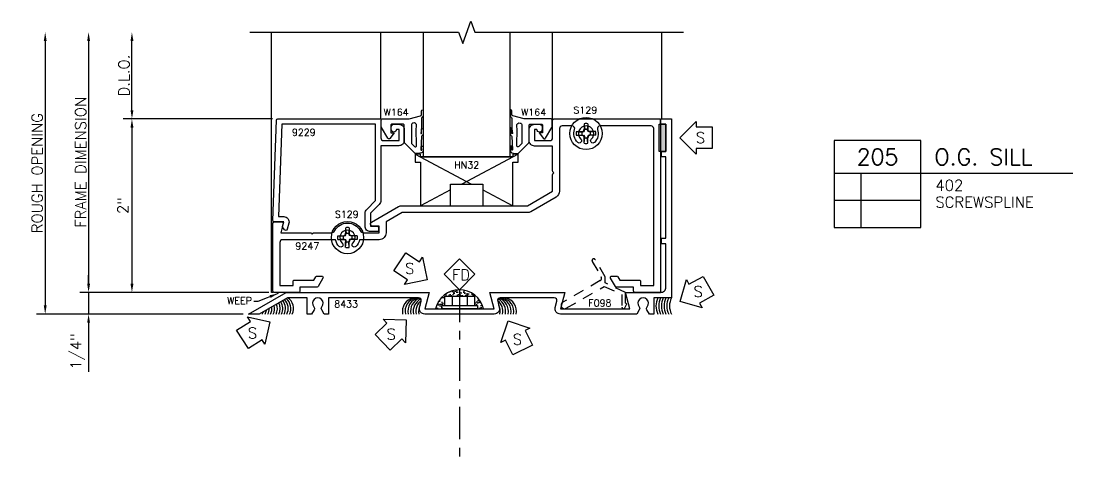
# Model space of a CAD drawing. Header units: inches. Extents: x -1 to 102, y -34 to 13.
# Drawn here: x 85.83 to 97.96, y -31.85 to -26.83 of the extents above; entities that cross this region are included whole.
import ezdxf
from ezdxf.enums import TextEntityAlignment as Align

# ---------------------------------------------------------------- set-up
doc = ezdxf.new("R2010")
doc.units = ezdxf.units.IN
doc.header["$LTSCALE"] = 0.5
doc.header["$MEASUREMENT"] = 0
for name, pattern in [('CENTER', [2, 1.25, -0.25, 0.25, -0.25]), ('CENTER2', [1.125, 0.75, -0.125, 0.125, -0.125]), ('HIDDEN', [0.375, 0.25, -0.125])]:
    doc.linetypes.add(name, pattern=pattern)
for name, color, linetype in [('EFCO_Detail_BreakLines', 1, 'Continuous'), ('EFCO_Detail_Dim', 1, 'Continuous'), ('EFCO_Detail_Symbols', 5, 'Continuous'), ('EFCO_Detail_Symbols_Text', 3, 'Continuous'), ('EFCO_Die', 7, 'Continuous'), ('EFCO_Die_BackGround', 9, 'Continuous'), ('EFCO_Die_Text', 6, 'Continuous'), ('EFCO_Fasteners', 3, 'Continuous'), ('EFCO_Fasteners_Text', 1, 'Continuous'), ('EFCO_Glass', 4, 'Continuous'), ('EFCO_Glazing_Gasket', 3, 'Continuous'), ('EFCO_GlazingBlock', 3, 'Continuous'), ('EFCO_LT_Center', 1, 'CENTER'), ('EFCO_Silicone', 8, 'Continuous'), ('EFCO_Weephole_Text', 1, 'Continuous')]:
    doc.layers.add(name, color=color, linetype=linetype)
doc.styles.add('EFCO', font='arial.ttf')
doc.styles.add('ROMANS', font='romans.shx')
doc.styles.add('simplex', font='simplex.shx')
doc.styles.get("Standard").update_dxf_attribs({"font": 'simplex.shx'})
doc.dimstyles.new('STD1', dxfattribs={"dimtxt": 0.125, "dimasz": 0.1, "dimexe": 0.1, "dimexo": 0.0625, "dimgap": 0.03, "dimtad": 1, "dimdec": 5, "dimzin": 4, "dimdsep": 46, "dimlunit": 4, "dimtxsty": 'EFCO', "dimcen": 0.09, "dimclrd": 1, "dimclre": 1, "dimclrt": 3, "dimazin": 0, "dimtfac": 1, "dimtdec": 5, "dimtmove": 0, "dimatfit": 3, "dimfxl": 1, "dimfrac": 2, "dimtolj": 1, "dimtzin": 0, "dimarcsym": 0})

# ---------------------------------------------------------------- blocks, each defined once
blk = doc.blocks.new('*D369')
at = {"layer": 'Defpoints', "color": 0, "transparency": 16777216}
for p in [(0.03, -2.001), (-2.11, -2.251), (-0.266, -2.251)]:
    blk.add_point(p, dxfattribs=at)
at = {"layer": 'EFCO_Detail_Dim', "color": 1, "lineweight": -2, "transparency": 16777216}
for p, q in [((-2.11, -1.901), (-2.11, -1.801)), ((-0.032, -2.001), (-2.21, -2.001)), ((-2.11, -2.001), (-2.11, -2.251)), ((-0.328, -2.251), (-2.21, -2.251)), ((-2.11, -2.351), (-2.11, -2.916))]:
    blk.add_line(p, q, dxfattribs=at)
at = {"layer": 'EFCO_Detail_Dim', "color": 1, "transparency": 16777216}
for points in [[(-2.126, -1.901), (-2.093, -1.901), (-2.11, -2.001)], [(-2.126, -2.351), (-2.093, -2.351), (-2.11, -2.251)]]:
    blk.add_solid(points, dxfattribs=at)
at = {"layer": 'EFCO_Detail_Dim', "color": 3, "transparency": 16777216, "insert": (-2.235, -2.683), "char_height": 0.125, "attachment_point": 5, "rotation": 90, "style": 'ROMANS'}
blk.add_mtext('\\A1;1/4"', dxfattribs=at)
blk = doc.blocks.new('*D370')
at = {"layer": 'Defpoints', "color": 0, "transparency": 16777216}
for p in [(0, 0.999), (-2.11, -2.001), (0.03, -2.001)]:
    blk.add_point(p, dxfattribs=at)
at = {"layer": 'EFCO_Detail_Dim', "color": 1, "lineweight": -2, "transparency": 16777216}
for p, q in [((-2.11, 0.899), (-2.11, -1.901)), ((-0.032, -2.001), (-2.21, -2.001))]:
    blk.add_line(p, q, dxfattribs=at)
at = {"layer": 'EFCO_Detail_Dim', "color": 1, "transparency": 16777216}
for points in [[(-2.126, 0.899), (-2.093, 0.899), (-2.11, 0.999)], [(-2.126, -1.901), (-2.093, -1.901), (-2.11, -2.001)]]:
    blk.add_solid(points, dxfattribs=at)
at = {"layer": 'EFCO_Detail_Dim', "color": 3, "transparency": 16777216, "insert": (-2.202, -0.501), "char_height": 0.125, "attachment_point": 5, "rotation": 90, "style": 'ROMANS'}
blk.add_mtext('\\A1;FRAME DIMENSION', dxfattribs=at)
blk = doc.blocks.new('*D371')
at = {"layer": 'Defpoints', "color": 0, "transparency": 16777216}
for p in [(0, 0.999), (-2.61, -2.251), (-0.266, -2.251)]:
    blk.add_point(p, dxfattribs=at)
at = {"layer": 'EFCO_Detail_Dim', "color": 1, "lineweight": -2, "transparency": 16777216}
for p, q in [((-2.61, 0.899), (-2.61, -2.151)), ((-0.328, -2.251), (-2.71, -2.251))]:
    blk.add_line(p, q, dxfattribs=at)
at = {"layer": 'EFCO_Detail_Dim', "color": 1, "transparency": 16777216}
for points in [[(-2.626, 0.899), (-2.593, 0.899), (-2.61, 0.999)], [(-2.626, -2.151), (-2.593, -2.151), (-2.61, -2.251)]]:
    blk.add_solid(points, dxfattribs=at)
at = {"layer": 'EFCO_Detail_Dim', "color": 3, "transparency": 16777216, "insert": (-2.702, -0.626), "char_height": 0.125, "attachment_point": 5, "rotation": 90, "style": 'ROMANS'}
blk.add_mtext('\\A1;ROUGH OPENING', dxfattribs=at)
blk = doc.blocks.new('*D372')
at = {"layer": 'Defpoints', "color": 0, "transparency": 16777216}
for p in [(0.071, 0), (-1.61, -2.001), (0.03, -2.001)]:
    blk.add_point(p, dxfattribs=at)
at = {"layer": 'EFCO_Detail_Dim', "color": 1, "lineweight": -2, "transparency": 16777216}
for p, q in [((0.009, 0), (-1.71, 0)), ((-1.61, -0.1), (-1.61, -1.901)), ((-0.032, -2.001), (-1.71, -2.001))]:
    blk.add_line(p, q, dxfattribs=at)
at = {"layer": 'EFCO_Detail_Dim', "color": 1, "transparency": 16777216}
for points in [[(-1.626, -0.1), (-1.593, -0.1), (-1.61, 0)], [(-1.626, -1.901), (-1.593, -1.901), (-1.61, -2.001)]]:
    blk.add_solid(points, dxfattribs=at)
at = {"layer": 'EFCO_Detail_Dim', "color": 3, "transparency": 16777216, "insert": (-1.714, -1.001), "char_height": 0.125, "attachment_point": 5, "rotation": 90, "style": 'ROMANS'}
blk.add_mtext('\\A1;2"', dxfattribs=at)
blk = doc.blocks.new('*D373')
at = {"layer": 'Defpoints', "color": 0, "transparency": 16777216}
for p in [(-1.61, 0.999), (0, 0.999), (0.071, 0)]:
    blk.add_point(p, dxfattribs=at)
at = {"layer": 'EFCO_Detail_Dim', "color": 1, "lineweight": -2, "transparency": 16777216}
for p, q in [((-1.61, 0.1), (-1.61, 0.899)), ((0.009, 0), (-1.71, 0))]:
    blk.add_line(p, q, dxfattribs=at)
at = {"layer": 'EFCO_Detail_Dim', "color": 1, "transparency": 16777216}
for points in [[(-1.626, 0.899), (-1.593, 0.899), (-1.61, 0.999)], [(-1.626, 0.1), (-1.593, 0.1), (-1.61, 0)]]:
    blk.add_solid(points, dxfattribs=at)
at = {"layer": 'EFCO_Detail_Dim', "color": 3, "transparency": 16777216, "insert": (-1.702, 0.499), "char_height": 0.125, "attachment_point": 5, "rotation": 90, "style": 'ROMANS'}
blk.add_mtext('\\A1;D.L.O.', dxfattribs=at)
blk = doc.blocks.new('9247')
at = {"layer": 'EFCO_Die'}
blk.add_lwpolyline([(3.304, 1.889), (3.304, 1.168, -0.267949), (3.264, 1.099), (2.973, 0.931, -0.131652), (2.933, 0.92), (1.489, 0.92), (1.305, 0.814), (1.305, 0.688, -0.414214), (1.225, 0.608), (0.998, 0.608, -0.163325), (0.956, 0.53, -1), (0.92, 0.567, 2.536999), (0.8, 0.567, -1), (0.764, 0.53, -0.163325), (0.722, 0.608), (0.111, 0.608, 0.414214), (0.08, 0.577), (0.08, 0.08), (0.232, 0.08), (0.232, 0.127, -0.414214), (0.247, 0.142), (0.471, 0.142), (0.493, 0.18, -0.267949), (0.506, 0.188), (0.564, 0.188, -0.57735), (0.577, 0.165), (0.522, 0.07, -0.267949), (0.509, 0.062), (0.312, 0.062), (0.312, 0.015, -0.414214), (0.297, 0), (0.015, 0, -0.414214), (0, 0.015), (0, 0.798, -0.414214), (0.015, 0.813), (0.105, 0.813, -0.493145), (0.119, 0.794), (0.091, 0.688), (0.433, 0.688, -0.198912), (0.443, 0.684), (0.454, 0.673), (0.465, 0.684, -0.198912), (0.475, 0.688), (0.67, 0.688, 0.272192), (0.713, 0.714, -0.587945), (1.007, 0.714, 0.272192), (1.05, 0.688), (1.225, 0.688), (1.225, 0.763), (1.15, 0.763, -0.767327), (1.137, 0.81), (1.449, 0.989, -0.131652), (1.489, 1), (2.933, 1), (3.224, 1.168), (3.224, 1.359, -0.198912), (3.228, 1.369), (3.239, 1.38), (3.228, 1.391, -0.198912), (3.224, 1.401), (3.224, 1.688), (3.016, 1.688, -0.414214), (2.954, 1.75), (2.954, 1.876, -0.414214), (3.016, 1.938), (3.073, 1.938, -0.414214), (3.104, 1.907), (3.104, 1.878, -1), (3.044, 1.878), (3.014, 1.878), (3.014, 1.75), (3.193, 1.75, 0.414214), (3.224, 1.781), (3.224, 1.985, -0.414214), (3.239, 2), (4.455, 2, -0.414214), (4.47, 1.985), (4.47, 0.015, -0.414214), (4.455, 0), (4.173, 0, -0.414214), (4.158, 0.015), (4.158, 0.062), (3.961, 0.062, -0.267949), (3.948, 0.07), (3.893, 0.165, -0.57735), (3.906, 0.188), (3.964, 0.188, -0.267949), (3.977, 0.18), (3.999, 0.142), (4.223, 0.142, -0.414214), (4.238, 0.127), (4.238, 0.08), (4.39, 0.08), (4.39, 1.889, 0.414214), (4.359, 1.92), (3.771, 1.92, 0.517638), (3.742, 1.879, -0.298331), (3.706, 1.73, -1), (3.67, 1.767, 2.536999), (3.55, 1.767, -1), (3.514, 1.73, -0.298331), (3.478, 1.879, 0.517638), (3.449, 1.92), (3.335, 1.92, 0.414214)], format="xyb", close=True, dxfattribs=at)
at = {"layer": 'EFCO_Die_Text', "ltscale": 0.5, "style": 'ROMANS', "flags": 8}
blk.add_attdef('DIENO', text='', height=0.08, dxfattribs=at).set_placement((0.397, 0.536), align=Align.MIDDLE_CENTER)
blk = doc.blocks.new('8433')
at = {"layer": 'EFCO_Die', "linetype": 'Continuous'}
blk.add_lwpolyline([(4.505, 0.049), (4.477, 0), (3.595, 0, -0.493145), (3.535, 0.078), (3.554, 0.149, 0.493145), (3.524, 0.188), (2.902, 0.188, 0.493145), (2.872, 0.149), (2.891, 0.078, -0.493145), (2.831, 0), (2.031, 0, -0.493145), (1.971, 0.078), (1.99, 0.149, 0.493145), (1.96, 0.188), (0.923, 0.188), (0.923, 0), (0.871, 0), (0.843, 0.049, -0.318358), (0.846, 0.085, 2.17601), (0.752, 0.085, -0.318358), (0.755, 0.049), (0.727, 0), (0.675, 0), (0.675, 0.188), (0.45, 0.188), (0.124, 0), (0, 0), (0.433, 0.25), (2.081, 0.25), (2.031, 0.062), (2.831, 0.062), (2.781, 0.25), (3.645, 0.25), (3.595, 0.062), (4.395, 0.062), (4.345, 0.25), (4.75, 0.25, 0.414214), (4.812, 0.312), (4.812, 0.812), (4.759, 0.812), (4.759, 0.874), (4.812, 0.874), (4.812, 1.814), (4.759, 1.814), (4.759, 1.876), (4.812, 1.876), (4.812, 2.188), (4.75, 2.188), (4.75, 2.25), (4.874, 2.25), (4.874, 0.188), (4.673, 0.188), (4.673, 0), (4.621, 0), (4.593, 0.049, -0.318358), (4.596, 0.085, 2.17601), (4.502, 0.085, -0.318358)], format="xyb", close=True, dxfattribs=at)
at = {"layer": 'EFCO_Die_Text', "ltscale": 0.5, "style": 'simplex', "flags": 8}
blk.add_attdef('DIENO', text='', height=0.08, dxfattribs=at).set_placement((1.125, 0.118), align=Align.MIDDLE_CENTER)
blk = doc.blocks.new('SLQ8HD')
at = {"layer": 'EFCO_Fasteners'}
for p, q in [((-0.113, 0.021), (-0.05, 0.021)), ((-0.113, 0.021), (-0.049, 0.015)), ((-0.05, 0.021), (-0.028, 0.028)), ((-0.049, 0.015), (-0.05, 0.021)), ((-0.049, 0.015), (-0.023, 0.023)), ((-0.049, 0.015), (-0.049, -0.015)), ((-0.028, 0.028), (-0.021, 0.05)), ((-0.023, 0.023), (-0.028, 0.028)), ((-0.023, 0.023), (-0.015, 0.049)), ((-0.021, 0.113), (-0.021, 0.05)), ((-0.021, 0.113), (-0.015, 0.049)), ((-0.015, 0.049), (-0.021, 0.05)), ((-0.015, 0.049), (0.015, 0.049)), ((0.021, 0.113), (0.015, 0.049)), ((0.015, 0.049), (0.021, 0.05)), ((0.023, 0.023), (0.015, 0.049)), ((0.021, 0.113), (0.021, 0.05)), ((0.028, 0.028), (0.021, 0.05)), ((0.023, 0.023), (0.028, 0.028)), ((0.049, 0.015), (0.023, 0.023)), ((0.05, 0.021), (0.028, 0.028)), ((0.049, 0.015), (0.05, 0.021)), ((0.113, 0.021), (0.049, 0.015)), ((0.049, 0.015), (0.049, -0.015)), ((0.113, 0.021), (0.05, 0.021)), ((-0.113, -0.021), (-0.049, -0.015)), ((-0.113, -0.021), (-0.05, -0.021)), ((-0.049, -0.015), (-0.05, -0.021)), ((-0.05, -0.021), (-0.028, -0.028)), ((-0.049, -0.015), (-0.023, -0.023)), ((-0.023, -0.023), (-0.028, -0.028)), ((-0.028, -0.028), (-0.021, -0.05)), ((-0.023, -0.023), (-0.015, -0.049)), ((-0.015, -0.049), (-0.021, -0.05)), ((-0.021, -0.113), (-0.015, -0.049)), ((-0.021, -0.113), (-0.021, -0.05)), ((-0.015, -0.049), (0.015, -0.049)), ((0.023, -0.023), (0.015, -0.049)), ((0.015, -0.049), (0.021, -0.05)), ((0.021, -0.113), (0.015, -0.049)), ((0.028, -0.028), (0.021, -0.05)), ((0.021, -0.113), (0.021, -0.05)), ((0.049, -0.015), (0.023, -0.023)), ((0.023, -0.023), (0.028, -0.028)), ((0.05, -0.021), (0.028, -0.028)), ((0.049, -0.015), (0.05, -0.021)), ((0.113, -0.021), (0.049, -0.015)), ((0.113, -0.021), (0.05, -0.021))]:
    blk.add_line(p, q, dxfattribs=at)
blk.add_circle((0, 0), 0.186, dxfattribs=at)
for start, end in [(169.5432, 190.4568), (79.5432, 100.4568), (349.5432, 10.4568), (259.5432, 280.4568)]:
    blk.add_arc((0, 0), 0.115, start, end, dxfattribs=at)
blk = doc.blocks.new('S129HD')
at = {"layer": 'EFCO_Fasteners'}
blk.add_blockref('SLQ8HD', (0, 0), dxfattribs=at)
blk = doc.blocks.new('Callout')
at = {"layer": 'EFCO_Detail_Symbols'}
for p, q in [((0, 0), (0, -1)), ((1, 0), (0, 0)), ((1, -1), (1, 0)), ((0, -0.375), (1, -0.375)), ((0.313, -1), (0.313, -0.375)), ((1, -0.375), (2.753, -0.375)), ((0, -0.688), (1, -0.688)), ((0, -1), (1, -1))]:
    blk.add_line(p, q, dxfattribs=at)
at = {"layer": 'EFCO_Detail_Symbols_Text'}
for tag, height, p in [('DETAIL', 0.188, (0.5, -0.188)), ('SIM.', 0.125, (-0.24, -0.531)), ('REF.', 0.125, (0.156, -0.531)), ('REF.', 0.125, (0.657, -0.531)), ('SIM.', 0.125, (-0.24, -0.844)), ('REF.', 0.125, (0.156, -0.844)), ('REF.', 0.125, (0.657, -0.844))]:
    blk.add_attdef(tag, text='', height=height, dxfattribs=at).set_placement(p, align=Align.MIDDLE_CENTER)
for tag, height, p in [('DES.', 0.188, (1.155, -0.188)), ('SERIES', 0.125, (1.167, -0.515))]:
    blk.add_attdef(tag, text='', height=height, dxfattribs=at).set_placement(p, align=Align.MIDDLE_LEFT)
for p in [(1.167, -0.772), (1.167, -0.965)]:
    blk.add_attdef('MISC.', p, '', height=0.125, dxfattribs=at)
blk = doc.blocks.new('F098')
at = {"layer": 'EFCO_Die', "color": 5, "linetype": 'HIDDEN'}
blk.add_lwpolyline([(-0.383, 0.357), (-0.279, 0.178, -0.414214), (-0.291, 0.136), (-0.722, -0.113, 1), (-0.682, -0.183), (-0.244, 0.07), (-0.04, -0.025), (-0.04, -0.169, 0.83383), (-0.006, -0.178), (0.016, -0.131), (0, -0.123), (0, 0), (-0.234, 0.109), (-0.234, 0.179), (-0.348, 0.377, 1)], format="xyb", close=True, dxfattribs=at)
at = {"layer": 'EFCO_Die_Text', "ltscale": 0.5, "style": 'ROMANS', "flags": 8}
blk.add_attdef('DIENO', text='', height=0.08, dxfattribs=at).set_placement((-0.295, -0.122), align=Align.MIDDLE_CENTER)
blk = doc.blocks.new('9229')
at = {"layer": 'EFCO_Die'}
blk.add_lwpolyline([(-1.182, 1.126), (-0.101, 1.126), (-0.064, 0.062), (-0.124, 0.062, 0.493145), (-0.184, -0.016), (-0.166, -0.085, 0.618819), (-0.135, -0.091), (-0.114, -0.064, 0.235469), (-0.111, -0.051), (-0.124, 0), (-0.015, 0, 0.424475), (0, 0.016), (-0.04, 1.174, 0.404026), (-0.055, 1.188), (-1.229, 1.188, 0.414214), (-1.244, 1.173), (-1.244, 0.969, -0.414214), (-1.275, 0.938), (-1.454, 0.938), (-1.454, 1.066), (-1.424, 1.066, 1), (-1.364, 1.066), (-1.364, 1.095, 0.414214), (-1.395, 1.126), (-1.452, 1.126, 0.414214), (-1.514, 1.064), (-1.514, 0.94, 0.414214), (-1.452, 0.878), (-1.244, 0.878), (-1.244, 0.246, 0.198912), (-1.226, 0.202), (-1.124, 0.1), (-1.124, -0.05), (-1.202, -0.05, 0.414214), (-1.217, -0.065), (-1.217, -0.097, 0.414214), (-1.202, -0.112), (-1.124, -0.112, 0.414214), (-1.062, -0.05), (-1.062, 0.1, 0.198912), (-1.081, 0.144), (-1.182, 0.246)], format="xyb", close=True, dxfattribs=at)
at = {"layer": 'EFCO_Die_Text', "ltscale": 0.5, "style": 'simplex', "flags": 8}
blk.add_attdef('DIENO', text='', height=0.08, dxfattribs=at).set_placement((-0.356, 1.031), align=Align.MIDDLE_CENTER)
blk = doc.blocks.new('hn32')
at = {"layer": 'EFCO_GlazingBlock'}
for p, q in [((-0.063, 0.593), (0.588, 0.25)), ((1.125, 0.593), (0.474, 0.25)), ((0.344, 0.181), (0, 0)), ((0.718, 0.181), (1.062, 0))]:
    blk.add_line(p, q, dxfattribs=at)
blk.add_lwpolyline([(1.062, 0), (1.062, 0.5), (1.125, 0.5), (1.125, 0.593), (1.062, 0.593), (1.062, 0.562), (0, 0.562), (0, 0.593), (-0.063, 0.593), (-0.063, 0.5), (0, 0.5), (0, 0), (0.344, 0), (0.344, 0.25), (0.718, 0.25), (0.718, 0)], close=True, dxfattribs=at)
at = {"layer": 'EFCO_Die_Text', "style": 'simplex', "flags": 8}
blk.add_attdef('BKNO', text='', height=0.08, dxfattribs=at).set_placement((0.531, 0.468), align=Align.MIDDLE_CENTER)
blk = doc.blocks.new('s40Xg414SL')
at = {"layer": 'EFCO_Die_BackGround'}
for p, q in [((0, 0), (0, 1)), ((1.978, 0), (1.978, 1))]:
    blk.add_line(p, q, dxfattribs=at)
at = {"layer": 'EFCO_Glass'}
blk.add_lwpolyline([(0.489, 1), (0.489, -0.438), (1.489, -0.438), (1.489, 1)], dxfattribs=at)
at = {"layer": 'EFCO_Glazing_Gasket'}
for points in [[(0.27, -0.075, 0.414214), (0.255, -0.06), (0.13, -0.06, 0.414214), (0.115, -0.075), (0.115, -0.162), (0.155, -0.162), (0.104, -0.226, -0.526181), (0.079, -0.224), (0.007, -0.098, -0.131651), (0.005, -0.091), (0.005, -0.015, -0.414214), (0.02, 0), (0.325, 0), (0.457, 0.035, 0.339454), (0.469, 0.05), (0.469, 0.094, -0.999995), (0.489, 0.094), (0.489, 0.035, -0.339454), (0.477, 0.02, 0.265356), (0.47, 0.006), (0.47, -0.077), (0.469, -0.113), (0.462, -0.168, 0.540308), (0.466, -0.171), (0.469, -0.168), (0.469, -0.115, -1), (0.489, -0.115), (0.489, -0.175, -0.303409), (0.479, -0.189, 0.339454), (0.47, -0.202), (0.461, -0.354, 0.493143), (0.471, -0.359), (0.469, -0.322, -0.999997), (0.489, -0.327), (0.489, -0.374), (0.476, -0.389), (0.467, -0.393), (0.45, -0.395), (0.403, -0.4, -0.198916), (0.392, -0.396), (0.274, -0.278, -0.198912), (0.27, -0.267)], [(1.704, -0.278, 0.198912), (1.708, -0.267), (1.708, -0.075, -0.414214), (1.723, -0.06), (1.848, -0.06, -0.414214), (1.863, -0.075), (1.863, -0.162), (1.823, -0.162), (1.874, -0.226, 0.526181), (1.899, -0.224), (1.971, -0.098, 0.131651), (1.973, -0.091), (1.973, -0.015, 0.414214), (1.958, 0), (1.653, 0), (1.521, 0.035, -0.339454), (1.509, 0.05), (1.509, 0.094, 0.999995), (1.489, 0.094), (1.489, 0.035, 0.339454), (1.501, 0.02, -0.265356), (1.508, 0.006), (1.508, -0.077), (1.509, -0.113), (1.516, -0.168, -0.540308), (1.512, -0.171), (1.509, -0.168), (1.509, -0.115, 1), (1.489, -0.115), (1.489, -0.175, 0.303409), (1.499, -0.189, -0.339454), (1.508, -0.202), (1.517, -0.354, -0.493143), (1.507, -0.359), (1.509, -0.322, 0.999997), (1.489, -0.327), (1.489, -0.374), (1.502, -0.389), (1.511, -0.393), (1.528, -0.395), (1.575, -0.4, 0.198916), (1.586, -0.396)]]:
    blk.add_lwpolyline(points, format="xyb", close=True, dxfattribs=at)
for points in [[(0.412, -0.086), (0.412, -0.077, 0.493145), (0.374, -0.048), (0.363, -0.051, 0.339452), (0.352, -0.065), (0.352, -0.277, 0.198921), (0.356, -0.287), (0.386, -0.317, 0.66817), (0.412, -0.307), (0.412, -0.229, -0.098096), (0.412, -0.086)], [(1.566, -0.086), (1.566, -0.077, -0.493145), (1.604, -0.048), (1.615, -0.051, -0.339452), (1.626, -0.065), (1.626, -0.277, -0.198921), (1.622, -0.287), (1.592, -0.317, -0.66817), (1.566, -0.307), (1.566, -0.229, 0.098096), (1.566, -0.086)]]:
    blk.add_lwpolyline(points, format="xyb", dxfattribs=at)
at = {"layer": 'EFCO_GlazingBlock'}
blk.add_blockref('hn32', (0.458, -1.001), dxfattribs=at).add_auto_attribs({'BKNO': 'HN32'})
at = {"layer": 'EFCO_Die_Text', "color": 1, "style": 'simplex'}
for p in [(0.033, 0.037), (1.617, 0.037)]:
    blk.add_text('W164', height=0.08, dxfattribs=at).set_placement(p)
blk = doc.blocks.new('*U411')
at = {"layer": 'EFCO_Detail_Symbols'}
blk.add_lwpolyline([(0.177, 0.177), (0, 0), (0.177, -0.177), (0.354, 0)], close=True, dxfattribs=at)
at = {"layer": 'EFCO_LT_Center', "color": 1, "linetype": 'CENTER2'}
blk.add_line((0, 0), (-1.928, 0), dxfattribs=at)
at = {"layer": 'EFCO_Detail_Symbols_Text', "color": 3, "style": 'simplex'}
blk.add_text('FD', height=0.125, rotation=270, dxfattribs=at).set_placement((0.109, -0.018), align=Align.CENTER)
blk = doc.blocks.new('*U376')
at = {"layer": 'EFCO_Detail_Symbols', "linetype": 'Continuous'}
blk.add_lwpolyline([(-0.478, 0), (-0.29, 0.187), (-0.29, 0.125), (-0.103, 0.125), (-0.103, -0.125), (-0.29, -0.125), (-0.29, -0.188)], close=True, dxfattribs=at)
at = {"layer": 'EFCO_Detail_Symbols_Text', "color": 3, "linetype": 'Continuous', "style": 'simplex'}
blk.add_text('S', height=0.125, rotation=360, dxfattribs=at).set_placement((-0.239, 0), align=Align.MIDDLE_CENTER)
blk = doc.blocks.new('*U377')
at = {"layer": 'EFCO_Detail_Symbols', "linetype": 'Continuous'}
blk.add_lwpolyline([(-0.448, -0.116), (-0.375, 0.139), (-0.345, 0.084), (-0.181, 0.175), (-0.059, -0.043), (-0.223, -0.134), (-0.193, -0.189)], close=True, dxfattribs=at)
at = {"layer": 'EFCO_Detail_Symbols_Text', "color": 3, "linetype": 'Continuous', "style": 'simplex'}
blk.add_text('S', height=0.125, rotation=360, dxfattribs=at).set_placement((-0.239, 0), align=Align.MIDDLE_CENTER)
blk = doc.blocks.new('*U378')
at = {"layer": 'EFCO_Detail_Symbols', "linetype": 'Continuous'}
blk.add_lwpolyline([(-0.346, 0.214), (-0.094, 0.13), (-0.15, 0.102), (-0.066, -0.066), (-0.29, -0.177), (-0.374, -0.01), (-0.43, -0.038)], close=True, dxfattribs=at)
at = {"layer": 'EFCO_Detail_Symbols_Text', "color": 3, "linetype": 'Continuous', "style": 'simplex'}
blk.add_text('S', height=0.125, rotation=360, dxfattribs=at).set_placement((-0.239, 0), align=Align.MIDDLE_CENTER)
blk = doc.blocks.new('*U379')
at = {"layer": 'EFCO_Detail_Symbols', "linetype": 'Continuous'}
blk.add_lwpolyline([(-0.066, 0.164), (-0.073, -0.101), (-0.116, -0.055), (-0.252, -0.184), (-0.424, -0.003), (-0.288, 0.126), (-0.331, 0.171)], close=True, dxfattribs=at)
at = {"layer": 'EFCO_Detail_Symbols_Text', "color": 3, "linetype": 'Continuous', "style": 'simplex'}
blk.add_text('S', height=0.125, rotation=360, dxfattribs=at).set_placement((-0.239, 0), align=Align.MIDDLE_CENTER)
blk = doc.blocks.new('*U380')
at = {"layer": 'EFCO_Detail_Symbols', "linetype": 'Continuous'}
blk.add_lwpolyline([(-0.038, 0.129), (-0.095, -0.13), (-0.128, -0.078), (-0.286, -0.179), (-0.421, 0.032), (-0.263, 0.133), (-0.296, 0.186)], close=True, dxfattribs=at)
at = {"layer": 'EFCO_Detail_Symbols_Text', "color": 3, "linetype": 'Continuous', "style": 'simplex'}
blk.add_text('S', height=0.125, rotation=360, dxfattribs=at).set_placement((-0.239, 0), align=Align.MIDDLE_CENTER)
blk = doc.blocks.new('*U381')
at = {"layer": 'EFCO_Detail_Symbols', "linetype": 'Continuous'}
blk.add_lwpolyline([(-0.039, -0.132), (-0.299, -0.185), (-0.265, -0.133), (-0.421, -0.029), (-0.284, 0.179), (-0.127, 0.076), (-0.093, 0.128)], close=True, dxfattribs=at)
at = {"layer": 'EFCO_Detail_Symbols_Text', "color": 3, "linetype": 'Continuous', "style": 'simplex'}
blk.add_text('S', height=0.125, rotation=360, dxfattribs=at).set_placement((-0.239, 0), align=Align.MIDDLE_CENTER)
blk = doc.blocks.new('s402d205', base_point=(0.056452, -0.014477))
at = {"layer": 'EFCO_Silicone'}
blk.add_hatch(color=256, dxfattribs=at).paths.add_polyline_path([(4.546472, -0.063001), (4.469944, -0.063001), (4.469944, -0.375501), (4.546472, -0.375501)])
h = blk.add_hatch(dxfattribs=at)
h.set_pattern_fill('AR-SAND', color=256, scale=0.03125, angle=180, style=0)
h.set_pattern_definition([(142.5, (-3.406916, -14.22631), (0.00196854, 0.06021324), [0, -0.0475, 0, -0.053125, 0, -0.05078125]), (172.5, (-3.40692, -14.22631), (-0.0553055, 0.08819206), [0, -0.025625, 0, -0.0428125, 0, -0.01640625]), (212.5, (-3.36848, -14.22631), (-0.09731693, 0.00017685), [0, -0.015625, 0, -0.05625, 0, -0.0734375]), (222.5, (-3.36848, -14.22631), (-0.09394146, 0.02742736), [0, -0.0078125, 0, -0.036875, 0, -0.0421875])])
h.paths.add_polyline_path([(2.340643, -2.045), (1.996643, -2.045), (1.996643, -2.153003), (1.963644, -2.153003), (1.963644, -2.189001), (1.889213, -2.189001, -0.79545684), (2.44173, -2.189001), (2.373645, -2.189001), (2.373645, -2.153001), (2.340644, -2.153001)])
at = {"layer": 'EFCO_Detail_BreakLines'}
blk.add_lwpolyline([(-0.25, 0.998999), (2.15625, 0.998999), (2.203125, 0.870211), (2.296875, 1.127787), (2.34375, 0.998999), (4.75, 0.998999)], dxfattribs=at)
at = {"layer": 'EFCO_Die_BackGround'}
for points in [[(0.015472, -2.001001), (0, -2.001001), (0, 0.998999)], [(4.5, -0.001001), (4.5, 0.998999)]]:
    blk.add_lwpolyline(points, dxfattribs=at)
at = {"layer": 'EFCO_Fasteners'}
for p, q in [((1.996643, -2.153001), (1.996643, -2.045)), ((1.996643, -2.045), (2.340643, -2.045)), ((2.082643, -2.045), (2.082643, -2.153001)), ((2.254642, -2.045), (2.254642, -2.153001)), ((2.340643, -2.045), (2.340644, -2.153001)), ((1.963644, -2.153003), (2.373645, -2.153001)), ((1.963644, -2.189002), (1.963644, -2.153003)), ((2.373645, -2.153001), (2.373645, -2.189001)), ((2.373645, -2.189001), (1.963644, -2.189001))]:
    blk.add_line(p, q, dxfattribs=at)
at = {"layer": 'EFCO_Silicone'}
blk.add_lwpolyline([(4.469944, -0.063001), (4.546472, -0.063001), (4.546472, -0.375501), (4.469944, -0.375501)], close=True, dxfattribs=at)
for centre, radius, start, end in [((2.165472, -2.252773), 0.283524, 12.9985315, 167.0014685), ((-0.139395, -2.186232), 0.143482, 333.1660418, 7.4495953), ((-0.108145, -2.186232), 0.143482, 333.1660418, 14.061993), ((-0.076895, -2.186232), 0.143482, 333.1660418, 20.4622024), ((-0.045645, -2.186232), 0.143482, 333.1660418, 26.7438866), ((-0.014395, -2.186232), 0.143482, 333.1660418, 32.986438), ((0.016855, -2.186232), 0.143482, 333.1660418, 39.2648552), ((0.048105, -2.186232), 0.143482, 333.1660418, 45.6581578), ((0.079355, -2.186232), 0.143482, 333.1660418, 52.2591364), ((0.110605, -2.186232), 0.143482, 333.1660418, 59.1891964), ((1.666767, -2.218164), 0.159061, 102.7096711, 191.9139079), ((1.698017, -2.218164), 0.159061, 102.7096711, 191.9139079), ((1.729267, -2.218164), 0.159061, 102.7096711, 191.9139079), ((1.760517, -2.218164), 0.159061, 108.4969313, 191.9139079), ((1.791767, -2.218164), 0.159061, 116.9220169, 191.9139079), ((1.823017, -2.218164), 0.159061, 127.9305851, 191.9139079), ((1.854267, -2.218164), 0.159061, 153.1652476, 191.9139079), ((2.507927, -2.218164), 0.159061, 348.0860921, 52.0694149), ((2.539177, -2.218164), 0.159061, 348.0860921, 63.0779831), ((2.476677, -2.218164), 0.159061, 348.0860921, 26.8347524), ((2.570427, -2.218164), 0.159061, 348.0860921, 71.5030687), ((2.601677, -2.218164), 0.159061, 348.0860921, 77.2903289), ((2.632927, -2.218164), 0.159061, 348.0860921, 77.2903289), ((2.664177, -2.218164), 0.159061, 348.0860921, 77.2903289), ((4.646971, -2.157001), 0.215348, 154.1190879, 205.8809121), ((4.678221, -2.157001), 0.215348, 154.1190879, 205.8809121), ((4.709471, -2.157001), 0.215348, 154.1190879, 205.8809121), ((4.740721, -2.157001), 0.215348, 154.1190879, 205.8809121), ((4.771971, -2.157001), 0.215348, 154.1190879, 205.8809121), ((4.803221, -2.157001), 0.215348, 154.1190879, 205.8809121), ((-0.233145, -2.186232), 0.143482, 333.1660418, 344.749389), ((-0.201895, -2.186232), 0.143482, 333.1660418, 353.0373757), ((-0.170645, -2.186232), 0.143482, 333.1660418, 0.5018816)]:
    blk.add_arc(centre, radius, start, end, dxfattribs=at)
at = {"layer": 'EFCO_Detail_Symbols'}
for name, p in [('*U376', (5.183498, -0.217093)), ('*U381', (1.831049, -1.72426)), ('*U377', (5.156795, -1.990958)), ('*U380', (0.018202, -2.468251)), ('*U379', (1.61736, -2.481771)), ('*U378', (3.072352, -2.541919))]:
    blk.add_blockref(name, p, dxfattribs=at)
ref = blk.add_blockref('Callout', (6.485472, -0.251001), dxfattribs=at)
ref.add_attrib('DETAIL', '205', dxfattribs={"layer": 'EFCO_Detail_Symbols_Text', "height": 0.1875}).set_placement((6.985472, -0.438501), align=Align.MIDDLE_CENTER)
ref.add_attrib('DES.', 'O.G. SILL', dxfattribs={"layer": 'EFCO_Detail_Symbols_Text', "height": 0.1875}).set_placement((7.640144, -0.438501), align=Align.MIDDLE_LEFT)
ref.add_attrib('SERIES', '402', dxfattribs={"layer": 'EFCO_Detail_Symbols_Text', "height": 0.125}).set_placement((7.652455, -0.766451), align=Align.MIDDLE_LEFT)
ref.add_attrib('MISC.', 'SCREWSPLINE', (7.652455, -1.022559), dxfattribs={"layer": 'EFCO_Detail_Symbols_Text', "height": 0.125})
at = {"layer": 'EFCO_Detail_Symbols', "rotation": 90}
blk.add_blockref('*U411', (2.165472, -1.969249), dxfattribs=at)
at = {"layer": 'EFCO_Die'}
ref = blk.add_blockref('9229', (0.015472, -1.188), dxfattribs=dict(at, xscale=-1))
ref.add_attrib('DIENO', '9229', dxfattribs={"layer": 'EFCO_Die_Text', "ltscale": 0.5, "height": 0.08, "style": 'simplex', "flags": 8}).set_placement((0.371305, -0.156688), align=Align.MIDDLE_CENTER)
ref = blk.add_blockref('8433', (-0.265528, -2.251001), dxfattribs=at)
ref.add_attrib('DIENO', '8433', dxfattribs={"layer": 'EFCO_Die_Text', "ltscale": 0.5, "height": 0.08, "style": 'simplex'}).set_placement((0.859312, -2.13296), align=Align.MIDDLE_CENTER)
ref = blk.add_blockref('9247', (0.015472, -2.001001), dxfattribs=at)
ref.add_attrib('DIENO', '9247', dxfattribs={"layer": 'EFCO_Die_Text', "ltscale": 0.5, "height": 0.08, "style": 'ROMANS'}).set_placement((0.412122, -1.465393), align=Align.MIDDLE_CENTER)
blk.add_blockref('F098', (4.079472, -2.001002), dxfattribs=at).add_auto_attribs({'DIENO': 'F098'})
at = {"layer": 'EFCO_Fasteners'}
for p in [(3.624972, -0.168497), (0.874973, -1.3685)]:
    blk.add_blockref('S129HD', p, dxfattribs=at)
at = {"layer": 'EFCO_Glass'}
blk.add_blockref('s40Xg414SL', (1.259939, 0), dxfattribs=at)
at = {"layer": 'EFCO_Fasteners_Text', "style": 'ROMANS'}
for p in [(3.479494, 0.060565), (0.729495, -1.139438)]:
    blk.add_text('S129', height=0.08, dxfattribs=at).set_placement(p)
at = {"layer": 'EFCO_Weephole_Text', "style": 'simplex'}
blk.add_text('WEEP', height=0.08, dxfattribs=at).set_placement((-0.511333, -2.137214))
at = {"layer": 'EFCO_Detail_Dim'}
for base, p1, p2, text, override, picture, middle in [((-2.609528, -2.251001), (0, 0.998999), (-0.265528, -2.251001), 'ROUGH OPENING', {"dimse1": 1, "dimse2": 0}, '*D371', (-2.702028, -0.626001)), ((-2.109528, -2.001001), (0, 0.998999), (0.030472, -2.001001), 'FRAME DIMENSION', {"dimse1": 1, "dimse2": 0}, '*D370', (-2.202028, -0.501001)), ((-1.609528, 0.998999), (0.071443, 0), (0, 0.998999), 'D.L.O.', {"dimse2": 1}, '*D373', (-1.702028, 0.4995))]:
    dim = blk.add_linear_dim(base=base, p1=p1, p2=p2, angle=90, text=text, dimstyle='STD1', override=override, dxfattribs=at)
    dim.commit()
    dim.dimension.update_dxf_attribs({"geometry": picture, "text_midpoint": middle})
for base, p1, p2, picture, middle in [((-1.609528, -2.001001), (0.071443, 0), (0.030472, -2.001001), '*D372', (-1.713933, -1.000501)), ((-2.109528, -2.251001), (0.030472, -2.001001), (-0.265528, -2.251001), '*D369', (-2.234766, -2.683382))]:
    dim = blk.add_linear_dim(base=base, p1=p1, p2=p2, angle=90, dimstyle='STD1', dxfattribs=at)
    dim.commit()
    dim.dimension.update_dxf_attribs({"geometry": picture, "text_midpoint": middle})
at = {"layer": 'EFCO_Weephole_Text'}
blk.add_leader([(0.075202, -2.012544), (-0.156827, -2.10428), (-0.206548, -2.10428)], dimstyle='STD1', override={"dimgap": 0.03, "dimtad": 0}, dxfattribs=at)

msp = doc.modelspace()

# ---------------------------------------------------------------- block references
at = {"layer": 'EFCO_Die', "linetype": 'Continuous'}
msp.add_blockref('s402d205', (88.772941, -27.968917), dxfattribs=at)

doc.saveas('drawing.dxf')
